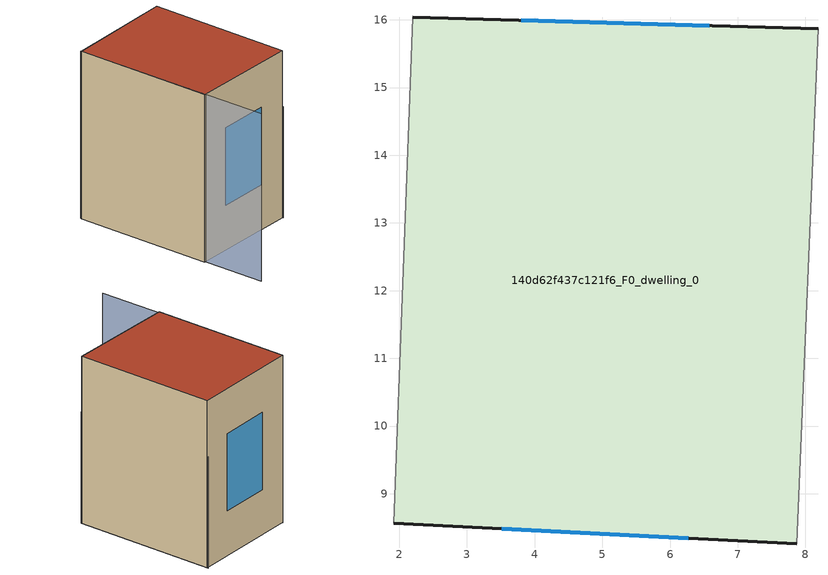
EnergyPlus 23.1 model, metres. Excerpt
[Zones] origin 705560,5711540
140d62f437c121f6_F0_dwelling_0
 floor ground (EU_floor_Construction): 8.19,15.87 7.87,8.26 1.92,8.57 2.2,16.04 z0
 wall outside (EU_wall_Construction): 8.19,15.87 2.2,16.04 / 1.92,8.57 7.87,8.26 z0:9
 wall adiabatic (EU_wall_Construction): 7.87,8.26 8.19,15.87 / 2.2,16.04 1.92,8.57 z0:9
 window (EU_Window_Construction): 6.58,15.91 3.81,15.99 / 3.52,8.48 6.27,8.34 z2.42:6.58
 roof outside (EU_roof_Construction): 7.87,8.26 8.19,15.87 2.2,16.04 1.92,8.57 z9
shading: 2.2,16.06 1.87,5.22 z0:9; 7.87,8.21 8.17,15.91 z0:6
[Building]
EU S2 Campaign: North Axis=0; Terrain=City; Solar Distribution=FullExterior
[Site:Location]
London: Latitude=51.5; Longitude=-0.5; Time Zone=0; Elevation=25
[SizingPeriod:WeatherFileDays]
AnnualSizingPeriod: Begin Month=1; Begin Day of Month=1; End Month=12; End Day of Month=31; Day of Week for Start Day=Monday; Use Weather File Daylight Saving Period=No; Use Weather File Rain and Snow Indicators=No
[MATERIAL]
EU_InternalMass_Material: Roughness=MediumRough; Thickness=0.1; Conductivity=1; Density=1800; Specific Heat=900; Thermal Absorptance=0.9; Solar Absorptance=0.7; Visible Absorptance=0.7
[MATERIAL:NOMASS] Roughness=MediumRough; Thermal Absorptance=0.9; Solar Absorptance=0.7; Visible Absorptance=0.7
Name | Thermal Resistance
EU_wall_NoMass | 0.735294
EU_roof_NoMass | 0.520833
EU_floor_NoMass | 1.81159
[WINDOWMATERIAL:SIMPLEGLAZINGSYSTEM]
EU_Window_SimpleGlazing: UFactor=3.92; Solar Heat Gain Coefficient=0.85; Visible Transmittance=0.85
[CONSTRUCTION]
EU_wall_Construction: EU_wall_NoMass
EU_roof_Construction: EU_roof_NoMass
EU_floor_Construction: EU_floor_NoMass
EU_InternalMass_Construction: EU_InternalMass_Material
EU_Window_Construction: EU_Window_SimpleGlazing
[ZONE]
140d62f437c121f6_F0_dwelling_0: Type=1; Multiplier=1; Ceiling Height=autocalculate; Volume=405.855; Floor Area=autocalculate; Part of Total Floor Area=Yes
[INTERNALMASS]
140d62f437c121f6_F0_dwelling_0_EU_InternalMass: Construction=EU_InternalMass_Construction; Zone or ZoneList=140d62f437c121f6_F0_dwelling_0; Surface Area=45.095
[OTHEREQUIPMENT]
EU_Step8_InternalGain_140d62f437c121f6_F0_dwelling_0_f000: Fuel Type=Electricity; Zone or ZoneList or Space or SpaceList=140d62f437c121f6_F0_dwelling_0; Schedule=EU_Step8_GainSchedule_140d62f437c121f6_F0_dwelling_0_f000; Design Level Calculation Method=Watts/Area; Power per Zone Floor Area=1; Fraction Latent=0; Fraction Radiant=0; Fraction Lost=0; Carbon Dioxide Generation Rate=0; EndUse Subcategory=EU_Step8_InternalGains
[ZONEVENTILATION:DESIGNFLOWRATE]
EU_ConstantAir_140d62f437c121f6_F0_dwelling_0: Zone or ZoneList or Space or SpaceList=140d62f437c121f6_F0_dwelling_0; Schedule=EU_AlwaysOn; Design Flow Rate Calculation Method=AirChanges/Hour; Air Changes per Hour=0.48; Ventilation Type=Natural; Fan Pressure Rise=0; Fan Total Efficiency=1; Constant Term Coefficient=1; Temperature Term Coefficient=0; Velocity Term Coefficient=0; Velocity Squared Term Coefficient=0; Minimum Indoor Temperature=-100; Maximum Indoor Temperature=100; Delta Temperature=-100; Minimum Outdoor Temperature=-100; Maximum Outdoor Temperature=100; Maximum Wind Speed=40
[HVACTEMPLATE:THERMOSTAT]
EU_HeatOnly_140d62f437c121f6_F0_dwelling_0: Constant Heating Setpoint=20; Constant Cooling Setpoint=50
[HVACTEMPLATE:ZONE:IDEALLOADSAIRSYSTEM]
140d62f437c121f6_F0_dwelling_0: Template Thermostat=EU_HeatOnly_140d62f437c121f6_F0_dwelling_0; System Availability Schedule=EU_AlwaysOn; Maximum Heating Supply Air Temperature=50; Minimum Cooling Supply Air Temperature=13; Maximum Heating Supply Air Humidity Ratio=0.0156; Minimum Cooling Supply Air Humidity Ratio=0.0077; Heating Limit=NoLimit; Cooling Limit=NoLimit; Heating Availability Schedule=EU_AlwaysOn; Cooling Availability Schedule=EU_CoolingOff; Dehumidification Control Type=ConstantSensibleHeatRatio; Cooling Sensible Heat Ratio=0.7; Dehumidification Setpoint=60; Humidification Control Type=None; Humidification Setpoint=30; Outdoor Air Method=None; Outdoor Air Flow Rate per Person=0.00944; Outdoor Air Flow Rate per Zone Floor Area=0; Outdoor Air Flow Rate per Zone=0; Demand Controlled Ventilation Type=None; Outdoor Air Economizer Type=NoEconomizer; Heat Recovery Type=None; Sensible Heat Recovery Effectiveness=0.7; Latent Heat Recovery Effectiveness=0.65
[SIZING:ZONE]
140d62f437c121f6_F0_dwelling_0: Zone Cooling Design Supply Air Temperature Input Method=SupplyAirTemperature; Zone Cooling Design Supply Air Temperature=13; Zone Heating Design Supply Air Temperature Input Method=SupplyAirTemperature; Zone Heating Design Supply Air Temperature=50; Zone Cooling Design Supply Air Humidity Ratio=0.008; Zone Heating Design Supply Air Humidity Ratio=0.008; Cooling Design Air Flow Method=DesignDay; Cooling Design Air Flow Rate=0; Cooling Minimum Air Flow per Zone Floor Area=0.000762; Cooling Minimum Air Flow=0; Cooling Minimum Air Flow Fraction=0.2; Heating Design Air Flow Method=DesignDay; Heating Design Air Flow Rate=0; Heating Maximum Air Flow per Zone Floor Area=0.002032; Heating Maximum Air Flow=0.141576; Heating Maximum Air Flow Fraction=0.3; Account for Dedicated Outdoor Air System=No; Dedicated Outdoor Air System Control Strategy=NeutralSupplyAir; Dedicated Outdoor Air Low Setpoint Temperature for Design=autosize; Dedicated Outdoor Air High Setpoint Temperature for Design=autosize; Zone Load Sizing Method=Sensible Load Only No Latent Load; Zone Latent Cooling Design Supply Air Humidity Ratio Input Method=HumidityRatioDifference; Zone Cooling Design Supply Air Humidity Ratio Difference=0.005; Zone Latent Heating Design Supply Air Humidity Ratio Input Method=HumidityRatioDifference; Zone Humidification Design Supply Air Humidity Ratio Difference=0.005
[SCHEDULE:CONSTANT]
Name | Hourly Value
EU_AlwaysOn | 1
EU_CoolingOff | 0
[SCHEDULE:FILE]
EU_Step8_GainSchedule_140d62f437c121f6_F0_dwelling_0_f000: File=../../schedules/140d62f437c121f6/140d62f437c121f6_F0_dwelling_0_f000_gain.csv; Column Number=1; Rows to Skip at Top=0; Number of Hours of Data=8760; Column Separator=Comma; Interpolate to Timestep=No; Minutes per Item=60; Adjust Schedule for Daylight Savings=Yes
